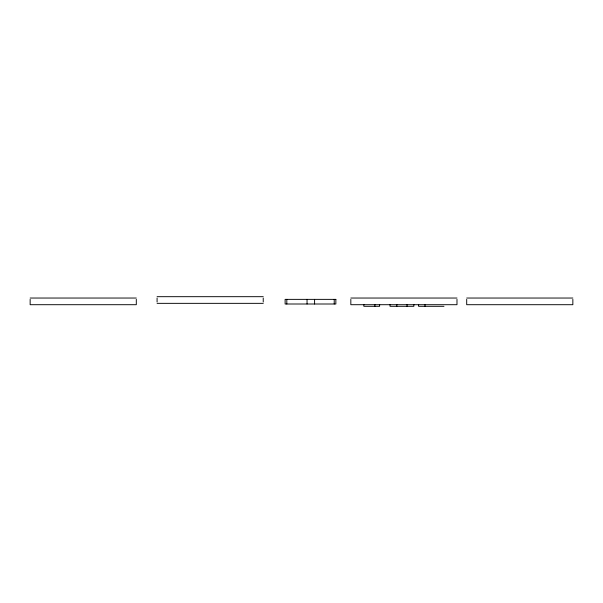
<?xml version="1.0" encoding="UTF-8"?>
<svg xmlns="http://www.w3.org/2000/svg" width="603" height="603" viewBox="0 0 603 603"><rect width="100%" height="100%" fill="white"/><g stroke="black" fill="none" stroke-linecap="round" stroke-linejoin="round"><path stroke-width="0.9" d="M157.082 296.684L263.232 296.684M30.15 298.04L136.301 298.04M350.833 298.04L456.984 298.04M466.699 298.04L572.85 298.04M157.082 303.347L263.232 303.347M443.974 306.316L418.595 306.316L418.595 304.462M396.827 306.316L396.827 304.462M572.85 299.367L572.85 304.703L466.699 304.703L466.699 299.367M456.984 299.367L456.984 304.703L350.833 304.703L350.833 299.367M425.002 304.462L425.002 306.316M413.854 304.462L413.854 306.316L390.028 306.316L390.028 304.462M407.055 304.462L407.055 306.316M379.626 304.462L379.626 306.316L363.85 306.316L363.85 304.462M374.893 304.462L374.893 306.316M334.22 299.367L334.22 304.002M314.593 299.367L314.593 304.002M307.048 299.367L307.048 304.002M286.817 299.367L286.817 304.002M263.232 298.018L263.232 302.013M157.082 298.018L157.082 302.013M136.301 299.367L136.301 304.703L30.15 304.703L30.15 299.367M335.856 299.367L285.121 299.367L285.121 304.002L335.856 304.002L335.856 299.367"/></g></svg>
